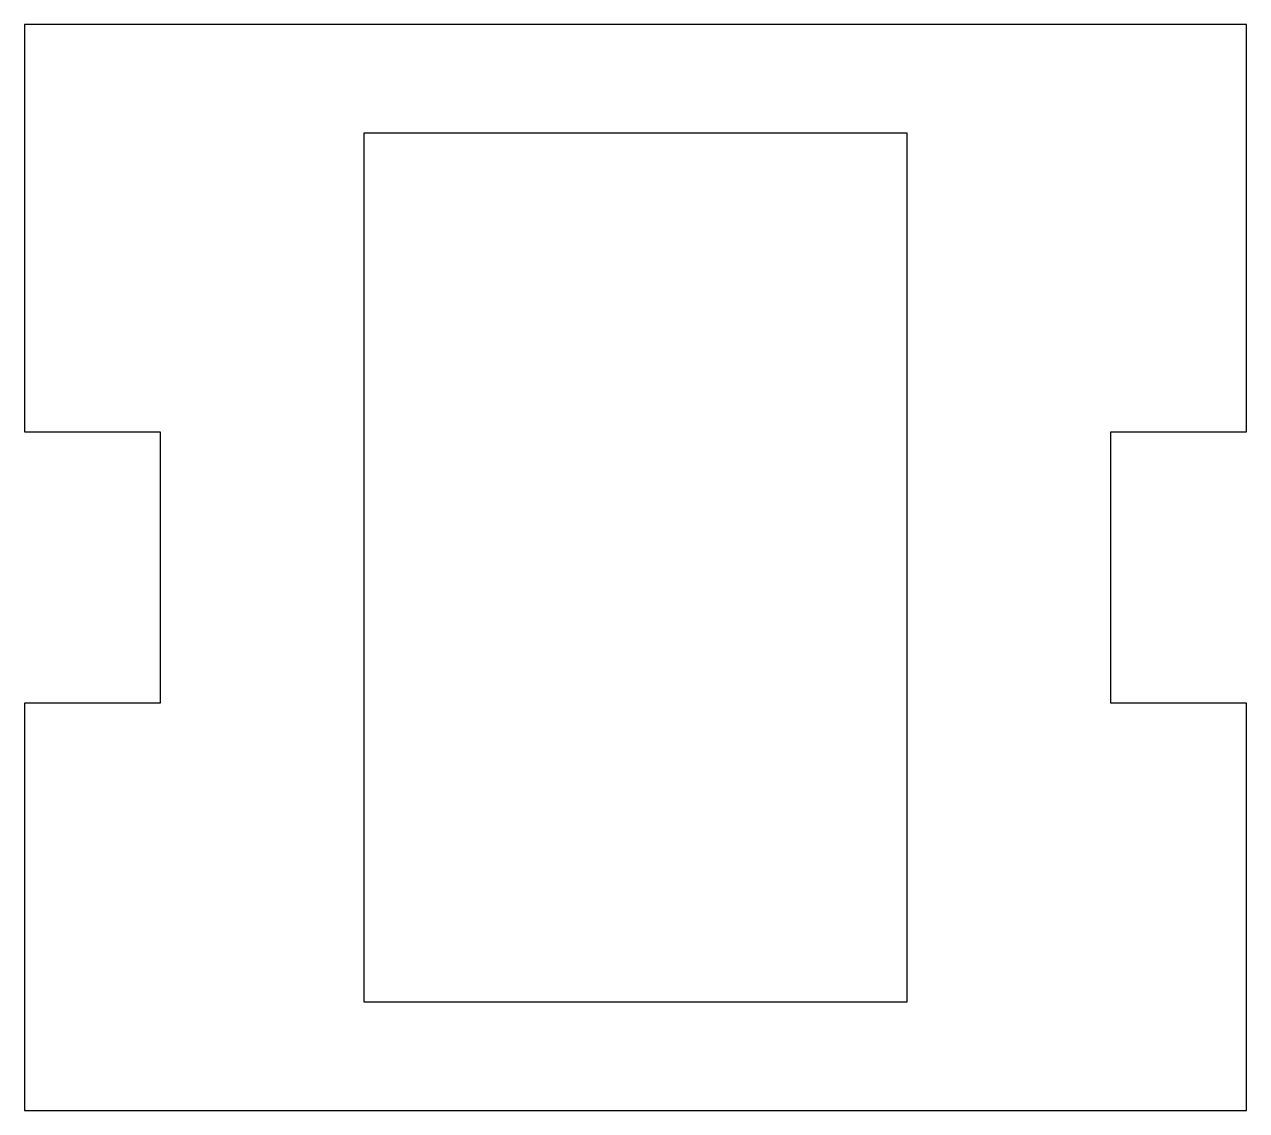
# Model space of a CAD drawing. Header units: inches. Extents: x -0.56 to 0.56, y -0.5 to 0.5.
import ezdxf

# ---------------------------------------------------------------- set-up
doc = ezdxf.new("R2010")
doc.units = ezdxf.units.IN
doc.header["$MEASUREMENT"] = 0

msp = doc.modelspace()

# ---------------------------------------------------------------- linework, layer by layer
at = {"color": 7, "linetype": 'Continuous', "lineweight": 25}
for p, q in [((0.5625, 0.5), (-0.5625, 0.5)), ((-0.5625, 0.5), (-0.5625, 0.125)), ((0.5625, 0.125), (0.5625, 0.5)), ((-0.25, 0.4), (-0.25, -0.4)), ((0.25, 0.4), (-0.25, 0.4)), ((0.25, -0.4), (0.25, 0.4)), ((-0.5625, 0.125), (-0.4375, 0.125)), ((-0.4375, 0.125), (-0.4375, -0.125)), ((0.4375, -0.125), (0.4375, 0.125)), ((0.4375, 0.125), (0.5625, 0.125)), ((-0.4375, -0.125), (-0.5625, -0.125)), ((-0.5625, -0.125), (-0.5625, -0.5)), ((0.5625, -0.125), (0.4375, -0.125)), ((0.5625, -0.5), (0.5625, -0.125)), ((-0.25, -0.4), (0.25, -0.4)), ((-0.5625, -0.5), (0.5625, -0.5))]:
    msp.add_line(p, q, dxfattribs=at)

doc.saveas('drawing.dxf')
